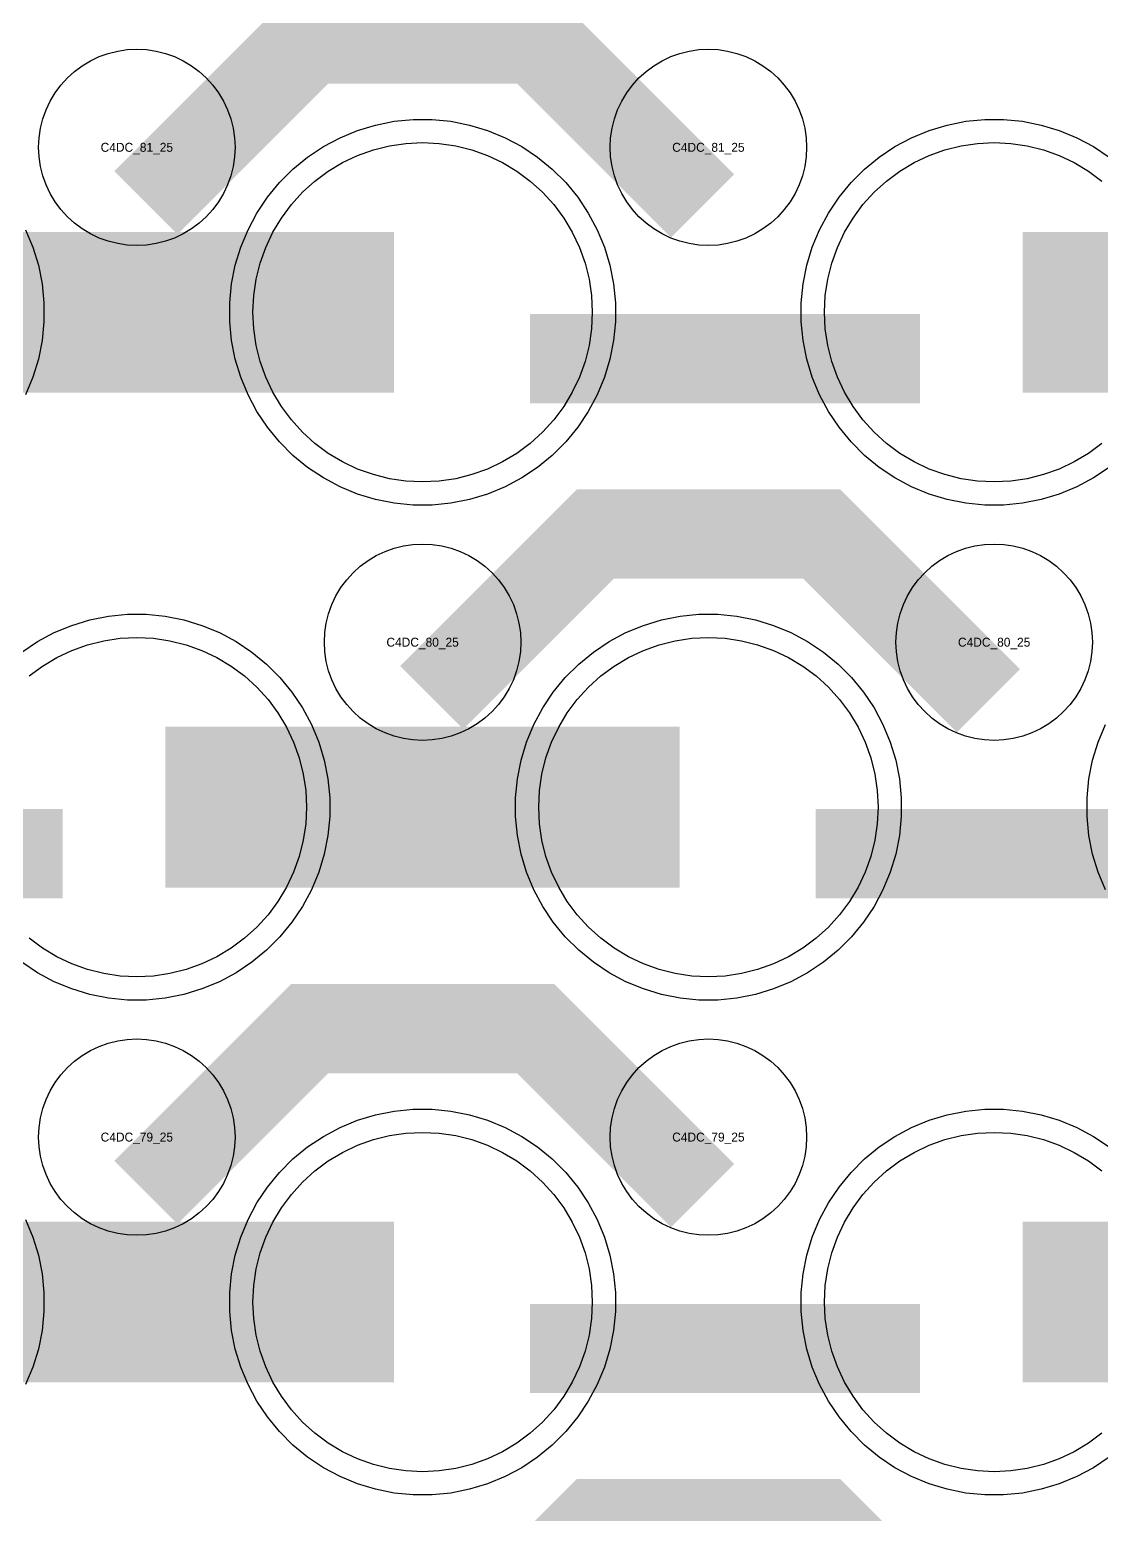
# Model space of a CAD drawing. Extents: x -11880 to 11880, y -14992 to 14992.
# Drawn here: x -4030 to -3730, y -3952.4 to -3536.8 of the extents above; entities that cross this region are included whole.
import ezdxf
from ezdxf.enums import TextEntityAlignment as Align

# ---------------------------------------------------------------- set-up
doc = ezdxf.new("R2010")
doc.units = 0
doc.header["$MEASUREMENT"] = 0
for name, color, linetype in [('GDS_775_DT_237', 138, 'CONTINUOUS'), ('RDL1_FS', 34, 'CONTINUOUS'), ('RDL_BS', 160, 'CONTINUOUS')]:
    doc.layers.add(name, color=color, linetype=linetype)

msp = doc.modelspace()

# ---------------------------------------------------------------- linework, layer by layer
at = {"layer": 'RDL1_FS'}
msp.add_lwpolyline([(-3920, -3663.384), (-3924.657, -3663.155), (-3929.268, -3662.471), (-3933.791, -3661.339), (-3938.181, -3659.767), (-3942.395, -3657.775), (-3946.395, -3655.377), (-3950.14, -3652.599), (-3953.594, -3649.469), (-3956.724, -3646.015), (-3959.502, -3642.27), (-3961.9, -3638.27), (-3963.892, -3634.056), (-3965.464, -3629.666), (-3966.596, -3625.143), (-3967.28, -3620.532), (-3967.509, -3615.875), (-3967.28, -3611.218), (-3966.596, -3606.607), (-3965.464, -3602.084), (-3963.892, -3597.694), (-3961.9, -3593.48), (-3959.502, -3589.48), (-3956.724, -3585.735), (-3953.594, -3582.281), (-3950.14, -3579.151), (-3946.395, -3576.373), (-3942.395, -3573.975), (-3938.181, -3571.983), (-3933.791, -3570.411), (-3929.268, -3569.279), (-3924.657, -3568.595), (-3920, -3568.366), (-3915.343, -3568.595), (-3910.732, -3569.279), (-3906.209, -3570.411), (-3901.819, -3571.983), (-3897.605, -3573.975), (-3893.605, -3576.373), (-3889.86, -3579.151), (-3886.406, -3582.281), (-3883.276, -3585.735), (-3880.498, -3589.48), (-3878.1, -3593.48), (-3876.108, -3597.694), (-3874.536, -3602.084), (-3873.404, -3606.607), (-3872.72, -3611.218), (-3872.491, -3615.875), (-3872.72, -3620.532), (-3873.404, -3625.143), (-3874.536, -3629.666), (-3876.108, -3634.056), (-3878.1, -3638.27), (-3880.498, -3642.27), (-3883.276, -3646.015), (-3886.406, -3649.469), (-3889.86, -3652.599), (-3893.605, -3655.377), (-3897.605, -3657.775), (-3901.819, -3659.767), (-3906.209, -3661.339), (-3910.732, -3662.471), (-3915.343, -3663.155)], close=True, dxfattribs=at)
msp.add_lwpolyline([(-3729.86, -3652.599), (-3733.605, -3655.377), (-3737.605, -3657.775), (-3741.819, -3659.767), (-3746.209, -3661.339), (-3750.732, -3662.471), (-3755.343, -3663.155), (-3760, -3663.384), (-3764.657, -3663.155), (-3769.268, -3662.471), (-3773.791, -3661.339), (-3778.181, -3659.767), (-3782.395, -3657.775), (-3786.395, -3655.377), (-3790.14, -3652.599), (-3793.594, -3649.469), (-3796.724, -3646.015), (-3799.502, -3642.27), (-3801.9, -3638.27), (-3803.892, -3634.056), (-3805.464, -3629.666), (-3806.596, -3625.143), (-3807.28, -3620.532), (-3807.509, -3615.875), (-3807.28, -3611.218), (-3806.596, -3606.607), (-3805.464, -3602.084), (-3803.892, -3597.694), (-3801.9, -3593.48), (-3799.502, -3589.48), (-3796.724, -3585.735), (-3793.594, -3582.281), (-3790.14, -3579.151), (-3786.395, -3576.373), (-3782.395, -3573.975), (-3778.181, -3571.983), (-3773.791, -3570.411), (-3769.268, -3569.279), (-3764.657, -3568.595), (-3760, -3568.366), (-3755.343, -3568.595), (-3750.732, -3569.279), (-3746.209, -3570.411), (-3741.819, -3571.983), (-3737.605, -3573.975), (-3733.605, -3576.373), (-3729.86, -3579.151)], dxfattribs=at)
for points in [[(-4071.998, -3615.875, 45, 45, 0), (-3999.998, -3615.875, 45, 45, 0)], [(-3999.998, -3615.875, 45, 45, 0), (-3927.998, -3615.875, 45, 45, 0)], [(-3751.998, -3615.875, 45, 45, 0), (-3679.998, -3615.875, 45, 45, 0)]]:
    msp.add_lwpolyline(points, format="xyseb", dxfattribs=at)
at = {"layer": 'RDL1_FS', "color": 240, "true_color": 0xed1f24}
for points in [[(-4030.14, -3717.716), (-4026.395, -3714.938), (-4022.395, -3712.54), (-4018.181, -3710.548), (-4013.791, -3708.976), (-4009.268, -3707.844), (-4004.657, -3707.16), (-4000, -3706.931), (-3995.343, -3707.16), (-3990.732, -3707.844), (-3986.209, -3708.976), (-3981.819, -3710.548), (-3977.605, -3712.54), (-3973.605, -3714.938), (-3969.86, -3717.716), (-3966.406, -3720.846), (-3963.276, -3724.3), (-3960.498, -3728.045), (-3958.1, -3732.045), (-3956.108, -3736.259), (-3954.536, -3740.649), (-3953.404, -3745.172), (-3952.72, -3749.783), (-3952.491, -3754.44), (-3952.72, -3759.097), (-3953.404, -3763.708), (-3954.536, -3768.231), (-3956.108, -3772.621), (-3958.1, -3776.835), (-3960.498, -3780.835), (-3963.276, -3784.58), (-3966.406, -3788.034), (-3969.86, -3791.164), (-3973.605, -3793.942), (-3977.605, -3796.34), (-3981.819, -3798.332), (-3986.209, -3799.904), (-3990.732, -3801.036), (-3995.343, -3801.72), (-4000, -3801.949), (-4004.657, -3801.72), (-4009.268, -3801.036), (-4013.791, -3799.904), (-4018.181, -3798.332), (-4022.395, -3796.34), (-4026.395, -3793.942), (-4030.14, -3791.164)], [(-3729.86, -3929.729), (-3733.605, -3932.507), (-3737.605, -3934.905), (-3741.819, -3936.897), (-3746.209, -3938.469), (-3750.732, -3939.601), (-3755.343, -3940.285), (-3760, -3940.514), (-3764.657, -3940.285), (-3769.268, -3939.601), (-3773.791, -3938.469), (-3778.181, -3936.897), (-3782.395, -3934.905), (-3786.395, -3932.507), (-3790.14, -3929.729), (-3793.594, -3926.599), (-3796.724, -3923.145), (-3799.502, -3919.4), (-3801.9, -3915.4), (-3803.892, -3911.186), (-3805.464, -3906.796), (-3806.596, -3902.273), (-3807.28, -3897.662), (-3807.509, -3893.005), (-3807.28, -3888.348), (-3806.596, -3883.737), (-3805.464, -3879.214), (-3803.892, -3874.824), (-3801.9, -3870.61), (-3799.502, -3866.61), (-3796.724, -3862.865), (-3793.594, -3859.411), (-3790.14, -3856.281), (-3786.395, -3853.503), (-3782.395, -3851.105), (-3778.181, -3849.113), (-3773.791, -3847.541), (-3769.268, -3846.409), (-3764.657, -3845.725), (-3760, -3845.496), (-3755.343, -3845.725), (-3750.732, -3846.409), (-3746.209, -3847.541), (-3741.819, -3849.113), (-3737.605, -3851.105), (-3733.605, -3853.503), (-3729.86, -3856.281)]]:
    msp.add_lwpolyline(points, dxfattribs=at)
for points in [[(-3840, -3801.949), (-3844.657, -3801.72), (-3849.268, -3801.036), (-3853.791, -3799.904), (-3858.181, -3798.332), (-3862.395, -3796.34), (-3866.395, -3793.942), (-3870.14, -3791.164), (-3873.594, -3788.034), (-3876.724, -3784.58), (-3879.502, -3780.835), (-3881.9, -3776.835), (-3883.892, -3772.621), (-3885.464, -3768.231), (-3886.596, -3763.708), (-3887.28, -3759.097), (-3887.509, -3754.44), (-3887.28, -3749.783), (-3886.596, -3745.172), (-3885.464, -3740.649), (-3883.892, -3736.259), (-3881.9, -3732.045), (-3879.502, -3728.045), (-3876.724, -3724.3), (-3873.594, -3720.846), (-3870.14, -3717.716), (-3866.395, -3714.938), (-3862.395, -3712.54), (-3858.181, -3710.548), (-3853.791, -3708.976), (-3849.268, -3707.844), (-3844.657, -3707.16), (-3840, -3706.931), (-3835.343, -3707.16), (-3830.732, -3707.844), (-3826.209, -3708.976), (-3821.819, -3710.548), (-3817.605, -3712.54), (-3813.605, -3714.938), (-3809.86, -3717.716), (-3806.406, -3720.846), (-3803.276, -3724.3), (-3800.498, -3728.045), (-3798.1, -3732.045), (-3796.108, -3736.259), (-3794.536, -3740.649), (-3793.404, -3745.172), (-3792.72, -3749.783), (-3792.491, -3754.44), (-3792.72, -3759.097), (-3793.404, -3763.708), (-3794.536, -3768.231), (-3796.108, -3772.621), (-3798.1, -3776.835), (-3800.498, -3780.835), (-3803.276, -3784.58), (-3806.406, -3788.034), (-3809.86, -3791.164), (-3813.605, -3793.942), (-3817.605, -3796.34), (-3821.819, -3798.332), (-3826.209, -3799.904), (-3830.732, -3801.036), (-3835.343, -3801.72)], [(-3920, -3940.514), (-3924.657, -3940.285), (-3929.268, -3939.601), (-3933.791, -3938.469), (-3938.181, -3936.897), (-3942.395, -3934.905), (-3946.395, -3932.507), (-3950.14, -3929.729), (-3953.594, -3926.599), (-3956.724, -3923.145), (-3959.502, -3919.4), (-3961.9, -3915.4), (-3963.892, -3911.186), (-3965.464, -3906.796), (-3966.596, -3902.273), (-3967.28, -3897.662), (-3967.509, -3893.005), (-3967.28, -3888.348), (-3966.596, -3883.737), (-3965.464, -3879.214), (-3963.892, -3874.824), (-3961.9, -3870.61), (-3959.502, -3866.61), (-3956.724, -3862.865), (-3953.594, -3859.411), (-3950.14, -3856.281), (-3946.395, -3853.503), (-3942.395, -3851.105), (-3938.181, -3849.113), (-3933.791, -3847.541), (-3929.268, -3846.409), (-3924.657, -3845.725), (-3920, -3845.496), (-3915.343, -3845.725), (-3910.732, -3846.409), (-3906.209, -3847.541), (-3901.819, -3849.113), (-3897.605, -3851.105), (-3893.605, -3853.503), (-3889.86, -3856.281), (-3886.406, -3859.411), (-3883.276, -3862.865), (-3880.498, -3866.61), (-3878.1, -3870.61), (-3876.108, -3874.824), (-3874.536, -3879.214), (-3873.404, -3883.737), (-3872.72, -3888.348), (-3872.491, -3893.005), (-3872.72, -3897.662), (-3873.404, -3902.273), (-3874.536, -3906.796), (-3876.108, -3911.186), (-3878.1, -3915.4), (-3880.498, -3919.4), (-3883.276, -3923.145), (-3886.406, -3926.599), (-3889.86, -3929.729), (-3893.605, -3932.507), (-3897.605, -3934.905), (-3901.819, -3936.897), (-3906.209, -3938.469), (-3910.732, -3939.601), (-3915.343, -3940.285)]]:
    msp.add_lwpolyline(points, close=True, dxfattribs=at)
for points in [[(-3991.998, -3754.44, 45, 45, 0), (-3919.998, -3754.44, 45, 45, 0)], [(-3919.998, -3754.44, 45, 45, 0), (-3847.998, -3754.44, 45, 45, 0)], [(-4071.998, -3893.005, 45, 45, 0), (-3999.998, -3893.005, 45, 45, 0)], [(-3999.998, -3893.005, 45, 45, 0), (-3927.998, -3893.005, 45, 45, 0)], [(-3751.998, -3893.005, 45, 45, 0), (-3679.998, -3893.005, 45, 45, 0)]]:
    msp.add_lwpolyline(points, format="xyseb", dxfattribs=at)
at = {"layer": 'RDL_BS'}
for points in [[(-3997.438, -3585.189, 25, 25, 0), (-3951.623, -3539.374, 25, 25, 0), (-3918.07, -3539.374, 25, 25, 0)], [(-3841.599, -3586.088, 25, 25, 0), (-3888.313, -3539.374, 25, 25, 0), (-3918.071, -3539.374, 25, 25, 0)], [(-3889.984, -3628.888, 25, 25, 0), (-3780.719, -3628.888, 25, 25, 0)], [(-3917.438, -3723.754, 25, 25, 0), (-3871.623, -3677.939, 25, 25, 0), (-3838.07, -3677.939, 25, 25, 0)], [(-3761.599, -3724.653, 25, 25, 0), (-3808.313, -3677.939, 25, 25, 0), (-3838.071, -3677.939, 25, 25, 0)], [(-3997.438, -3862.319, 25, 25, 0), (-3951.623, -3816.504, 25, 25, 0), (-3918.07, -3816.504, 25, 25, 0)], [(-3841.599, -3863.218, 25, 25, 0), (-3888.313, -3816.504, 25, 25, 0), (-3918.071, -3816.504, 25, 25, 0)], [(-3917.438, -4000.879, 25, 25, 0), (-3871.623, -3955.064, 25, 25, 0), (-3838.07, -3955.064, 25, 25, 0)], [(-3761.599, -4001.778, 25, 25, 0), (-3808.313, -3955.064, 25, 25, 0), (-3838.071, -3955.064, 25, 25, 0)]]:
    msp.add_lwpolyline(points, format="xyseb", dxfattribs=at)
for points in [[(-4000, -3597.181), (-4002.693, -3597.049), (-4005.365, -3596.653), (-4007.984, -3595.996), (-4010.519, -3595.089), (-4012.956, -3593.937), (-4015.28, -3592.544), (-4017.443, -3590.941), (-4019.442, -3589.129), (-4021.254, -3587.13), (-4022.857, -3584.967), (-4024.25, -3582.643), (-4025.402, -3580.206), (-4026.309, -3577.671), (-4026.966, -3575.052), (-4027.362, -3572.38), (-4027.494, -3569.687), (-4027.362, -3566.994), (-4026.966, -3564.322), (-4026.309, -3561.703), (-4025.402, -3559.168), (-4024.25, -3556.731), (-4022.857, -3554.407), (-4021.254, -3552.244), (-4019.442, -3550.245), (-4017.443, -3548.433), (-4015.28, -3546.83), (-4012.956, -3545.437), (-4010.519, -3544.285), (-4007.984, -3543.378), (-4005.365, -3542.721), (-4002.693, -3542.325), (-4000, -3542.193), (-3997.307, -3542.325), (-3994.635, -3542.721), (-3992.016, -3543.378), (-3989.481, -3544.285), (-3987.044, -3545.437), (-3984.72, -3546.83), (-3982.557, -3548.433), (-3980.558, -3550.245), (-3978.746, -3552.244), (-3977.143, -3554.407), (-3975.75, -3556.731), (-3974.598, -3559.168), (-3973.691, -3561.703), (-3973.034, -3564.322), (-3972.638, -3566.994), (-3972.506, -3569.687), (-3972.638, -3572.38), (-3973.034, -3575.052), (-3973.691, -3577.671), (-3974.598, -3580.206), (-3975.75, -3582.643), (-3977.143, -3584.967), (-3978.746, -3587.13), (-3980.558, -3589.129), (-3982.557, -3590.941), (-3984.72, -3592.544), (-3987.044, -3593.937), (-3989.481, -3595.089), (-3992.016, -3595.996), (-3994.635, -3596.653), (-3997.307, -3597.049)], [(-3840, -3597.181), (-3842.693, -3597.049), (-3845.365, -3596.653), (-3847.984, -3595.996), (-3850.519, -3595.089), (-3852.956, -3593.937), (-3855.28, -3592.544), (-3857.443, -3590.941), (-3859.442, -3589.129), (-3861.254, -3587.13), (-3862.857, -3584.967), (-3864.25, -3582.643), (-3865.402, -3580.206), (-3866.309, -3577.671), (-3866.966, -3575.052), (-3867.362, -3572.38), (-3867.494, -3569.687), (-3867.362, -3566.994), (-3866.966, -3564.322), (-3866.309, -3561.703), (-3865.402, -3559.168), (-3864.25, -3556.731), (-3862.857, -3554.407), (-3861.254, -3552.244), (-3859.442, -3550.245), (-3857.443, -3548.433), (-3855.28, -3546.83), (-3852.956, -3545.437), (-3850.519, -3544.285), (-3847.984, -3543.378), (-3845.365, -3542.721), (-3842.693, -3542.325), (-3840, -3542.193), (-3837.307, -3542.325), (-3834.635, -3542.721), (-3832.016, -3543.378), (-3829.481, -3544.285), (-3827.044, -3545.437), (-3824.72, -3546.83), (-3822.557, -3548.433), (-3820.558, -3550.245), (-3818.746, -3552.244), (-3817.143, -3554.407), (-3815.75, -3556.731), (-3814.598, -3559.168), (-3813.691, -3561.703), (-3813.034, -3564.322), (-3812.638, -3566.994), (-3812.506, -3569.687), (-3812.638, -3572.38), (-3813.034, -3575.052), (-3813.691, -3577.671), (-3814.598, -3580.206), (-3815.75, -3582.643), (-3817.143, -3584.967), (-3818.746, -3587.13), (-3820.558, -3589.129), (-3822.557, -3590.941), (-3824.72, -3592.544), (-3827.044, -3593.937), (-3829.481, -3595.089), (-3832.016, -3595.996), (-3834.635, -3596.653), (-3837.307, -3597.049)], [(-3922.644, -3669.875), (-3927.938, -3669.358), (-3933.165, -3668.312), (-3938.205, -3666.781), (-3943.115, -3664.75), (-3947.777, -3662.258), (-3952.191, -3659.311), (-3956.292, -3655.949), (-3960.074, -3652.167), (-3963.436, -3648.066), (-3966.383, -3643.652), (-3968.875, -3638.99), (-3970.906, -3634.08), (-3972.437, -3629.04), (-3973.483, -3623.813), (-3974, -3618.519), (-3974, -3613.231), (-3973.483, -3607.937), (-3972.437, -3602.71), (-3970.906, -3597.67), (-3968.875, -3592.76), (-3966.383, -3588.098), (-3963.436, -3583.684), (-3960.074, -3579.583), (-3956.292, -3575.801), (-3952.191, -3572.439), (-3947.777, -3569.492), (-3943.115, -3567), (-3938.205, -3564.969), (-3933.165, -3563.438), (-3927.938, -3562.392), (-3922.644, -3561.875), (-3917.356, -3561.875), (-3912.062, -3562.392), (-3906.835, -3563.438), (-3901.795, -3564.969), (-3896.885, -3567), (-3892.223, -3569.492), (-3887.809, -3572.439), (-3883.708, -3575.801), (-3879.926, -3579.583), (-3876.564, -3583.684), (-3873.617, -3588.098), (-3871.125, -3592.76), (-3869.094, -3597.67), (-3867.563, -3602.71), (-3866.517, -3607.937), (-3866, -3613.231), (-3866, -3618.519), (-3866.517, -3623.813), (-3867.563, -3629.04), (-3869.094, -3634.08), (-3871.125, -3638.99), (-3873.617, -3643.652), (-3876.564, -3648.066), (-3879.926, -3652.167), (-3883.708, -3655.949), (-3887.809, -3659.311), (-3892.223, -3662.258), (-3896.885, -3664.75), (-3901.795, -3666.781), (-3906.835, -3668.312), (-3912.062, -3669.358), (-3917.356, -3669.875)], [(-3920, -3735.746), (-3922.693, -3735.614), (-3925.365, -3735.218), (-3927.984, -3734.561), (-3930.519, -3733.654), (-3932.956, -3732.502), (-3935.28, -3731.109), (-3937.443, -3729.506), (-3939.442, -3727.694), (-3941.254, -3725.695), (-3942.857, -3723.532), (-3944.25, -3721.208), (-3945.402, -3718.771), (-3946.309, -3716.236), (-3946.966, -3713.617), (-3947.362, -3710.945), (-3947.494, -3708.252), (-3947.362, -3705.559), (-3946.966, -3702.887), (-3946.309, -3700.268), (-3945.402, -3697.733), (-3944.25, -3695.296), (-3942.857, -3692.972), (-3941.254, -3690.809), (-3939.442, -3688.81), (-3937.443, -3686.998), (-3935.28, -3685.395), (-3932.956, -3684.002), (-3930.519, -3682.85), (-3927.984, -3681.943), (-3925.365, -3681.286), (-3922.693, -3680.89), (-3920, -3680.758), (-3917.307, -3680.89), (-3914.635, -3681.286), (-3912.016, -3681.943), (-3909.481, -3682.85), (-3907.044, -3684.002), (-3904.72, -3685.395), (-3902.557, -3686.998), (-3900.558, -3688.81), (-3898.746, -3690.809), (-3897.143, -3692.972), (-3895.75, -3695.296), (-3894.598, -3697.733), (-3893.691, -3700.268), (-3893.034, -3702.887), (-3892.638, -3705.559), (-3892.506, -3708.252), (-3892.638, -3710.945), (-3893.034, -3713.617), (-3893.691, -3716.236), (-3894.598, -3718.771), (-3895.75, -3721.208), (-3897.143, -3723.532), (-3898.746, -3725.695), (-3900.558, -3727.694), (-3902.557, -3729.506), (-3904.72, -3731.109), (-3907.044, -3732.502), (-3909.481, -3733.654), (-3912.016, -3734.561), (-3914.635, -3735.218), (-3917.307, -3735.614)], [(-3760, -3735.746), (-3762.693, -3735.614), (-3765.365, -3735.218), (-3767.984, -3734.561), (-3770.519, -3733.654), (-3772.956, -3732.502), (-3775.28, -3731.109), (-3777.443, -3729.506), (-3779.442, -3727.694), (-3781.254, -3725.695), (-3782.857, -3723.532), (-3784.25, -3721.208), (-3785.402, -3718.771), (-3786.309, -3716.236), (-3786.966, -3713.617), (-3787.362, -3710.945), (-3787.494, -3708.252), (-3787.362, -3705.559), (-3786.966, -3702.887), (-3786.309, -3700.268), (-3785.402, -3697.733), (-3784.25, -3695.296), (-3782.857, -3692.972), (-3781.254, -3690.809), (-3779.442, -3688.81), (-3777.443, -3686.998), (-3775.28, -3685.395), (-3772.956, -3684.002), (-3770.519, -3682.85), (-3767.984, -3681.943), (-3765.365, -3681.286), (-3762.693, -3680.89), (-3760, -3680.758), (-3757.307, -3680.89), (-3754.635, -3681.286), (-3752.016, -3681.943), (-3749.481, -3682.85), (-3747.044, -3684.002), (-3744.72, -3685.395), (-3742.557, -3686.998), (-3740.558, -3688.81), (-3738.746, -3690.809), (-3737.143, -3692.972), (-3735.75, -3695.296), (-3734.598, -3697.733), (-3733.691, -3700.268), (-3733.034, -3702.887), (-3732.638, -3705.559), (-3732.506, -3708.252), (-3732.638, -3710.945), (-3733.034, -3713.617), (-3733.691, -3716.236), (-3734.598, -3718.771), (-3735.75, -3721.208), (-3737.143, -3723.532), (-3738.746, -3725.695), (-3740.558, -3727.694), (-3742.557, -3729.506), (-3744.72, -3731.109), (-3747.044, -3732.502), (-3749.481, -3733.654), (-3752.016, -3734.561), (-3754.635, -3735.218), (-3757.307, -3735.614)], [(-4000, -3874.311), (-4002.693, -3874.179), (-4005.365, -3873.783), (-4007.984, -3873.126), (-4010.519, -3872.219), (-4012.956, -3871.067), (-4015.28, -3869.674), (-4017.443, -3868.071), (-4019.442, -3866.259), (-4021.254, -3864.26), (-4022.857, -3862.097), (-4024.25, -3859.773), (-4025.402, -3857.336), (-4026.309, -3854.801), (-4026.966, -3852.182), (-4027.362, -3849.51), (-4027.494, -3846.817), (-4027.362, -3844.124), (-4026.966, -3841.452), (-4026.309, -3838.833), (-4025.402, -3836.298), (-4024.25, -3833.861), (-4022.857, -3831.537), (-4021.254, -3829.374), (-4019.442, -3827.375), (-4017.443, -3825.563), (-4015.28, -3823.96), (-4012.956, -3822.567), (-4010.519, -3821.415), (-4007.984, -3820.508), (-4005.365, -3819.851), (-4002.693, -3819.455), (-4000, -3819.323), (-3997.307, -3819.455), (-3994.635, -3819.851), (-3992.016, -3820.508), (-3989.481, -3821.415), (-3987.044, -3822.567), (-3984.72, -3823.96), (-3982.557, -3825.563), (-3980.558, -3827.375), (-3978.746, -3829.374), (-3977.143, -3831.537), (-3975.75, -3833.861), (-3974.598, -3836.298), (-3973.691, -3838.833), (-3973.034, -3841.452), (-3972.638, -3844.124), (-3972.506, -3846.817), (-3972.638, -3849.51), (-3973.034, -3852.182), (-3973.691, -3854.801), (-3974.598, -3857.336), (-3975.75, -3859.773), (-3977.143, -3862.097), (-3978.746, -3864.26), (-3980.558, -3866.259), (-3982.557, -3868.071), (-3984.72, -3869.674), (-3987.044, -3871.067), (-3989.481, -3872.219), (-3992.016, -3873.126), (-3994.635, -3873.783), (-3997.307, -3874.179)], [(-3840, -3874.311), (-3842.693, -3874.179), (-3845.365, -3873.783), (-3847.984, -3873.126), (-3850.519, -3872.219), (-3852.956, -3871.067), (-3855.28, -3869.674), (-3857.443, -3868.071), (-3859.442, -3866.259), (-3861.254, -3864.26), (-3862.857, -3862.097), (-3864.25, -3859.773), (-3865.402, -3857.336), (-3866.309, -3854.801), (-3866.966, -3852.182), (-3867.362, -3849.51), (-3867.494, -3846.817), (-3867.362, -3844.124), (-3866.966, -3841.452), (-3866.309, -3838.833), (-3865.402, -3836.298), (-3864.25, -3833.861), (-3862.857, -3831.537), (-3861.254, -3829.374), (-3859.442, -3827.375), (-3857.443, -3825.563), (-3855.28, -3823.96), (-3852.956, -3822.567), (-3850.519, -3821.415), (-3847.984, -3820.508), (-3845.365, -3819.851), (-3842.693, -3819.455), (-3840, -3819.323), (-3837.307, -3819.455), (-3834.635, -3819.851), (-3832.016, -3820.508), (-3829.481, -3821.415), (-3827.044, -3822.567), (-3824.72, -3823.96), (-3822.557, -3825.563), (-3820.558, -3827.375), (-3818.746, -3829.374), (-3817.143, -3831.537), (-3815.75, -3833.861), (-3814.598, -3836.298), (-3813.691, -3838.833), (-3813.034, -3841.452), (-3812.638, -3844.124), (-3812.506, -3846.817), (-3812.638, -3849.51), (-3813.034, -3852.182), (-3813.691, -3854.801), (-3814.598, -3857.336), (-3815.75, -3859.773), (-3817.143, -3862.097), (-3818.746, -3864.26), (-3820.558, -3866.259), (-3822.557, -3868.071), (-3824.72, -3869.674), (-3827.044, -3871.067), (-3829.481, -3872.219), (-3832.016, -3873.126), (-3834.635, -3873.783), (-3837.307, -3874.179)]]:
    msp.add_lwpolyline(points, close=True, dxfattribs=at)
for points in [[(-3727.809, -3659.311), (-3732.223, -3662.258), (-3736.885, -3664.75), (-3741.795, -3666.781), (-3746.835, -3668.312), (-3752.062, -3669.358), (-3757.356, -3669.875), (-3762.644, -3669.875), (-3767.938, -3669.358), (-3773.165, -3668.312), (-3778.205, -3666.781), (-3783.115, -3664.75), (-3787.777, -3662.258), (-3792.191, -3659.311), (-3796.292, -3655.949), (-3800.074, -3652.167), (-3803.436, -3648.066), (-3806.383, -3643.652), (-3808.875, -3638.99), (-3810.906, -3634.08), (-3812.437, -3629.04), (-3813.483, -3623.813), (-3814, -3618.519), (-3814, -3613.231), (-3813.483, -3607.937), (-3812.437, -3602.71), (-3810.906, -3597.67), (-3808.875, -3592.76), (-3806.383, -3588.098), (-3803.436, -3583.684), (-3800.074, -3579.583), (-3796.292, -3575.801), (-3792.191, -3572.439), (-3787.777, -3569.492), (-3783.115, -3567), (-3778.205, -3564.969), (-3773.165, -3563.438), (-3767.938, -3562.392), (-3762.644, -3561.875), (-3757.356, -3561.875), (-3752.062, -3562.392), (-3746.835, -3563.438), (-3741.795, -3564.969), (-3736.885, -3567), (-3732.223, -3569.492), (-3727.809, -3572.439)], [(-4031.125, -3592.76), (-4029.094, -3597.67), (-4027.563, -3602.71), (-4026.517, -3607.937), (-4026, -3613.231), (-4026, -3618.519), (-4026.517, -3623.813), (-4027.563, -3629.04), (-4029.094, -3634.08), (-4031.125, -3638.99)]]:
    msp.add_lwpolyline(points, dxfattribs=at)
at = {"layer": 'RDL_BS', "color": 240, "true_color": 0xed1f24}
for points in [[(-4032.191, -3711.004), (-4027.777, -3708.057), (-4023.115, -3705.565), (-4018.205, -3703.534), (-4013.165, -3702.003), (-4007.938, -3700.957), (-4002.644, -3700.44), (-3997.356, -3700.44), (-3992.062, -3700.957), (-3986.835, -3702.003), (-3981.795, -3703.534), (-3976.885, -3705.565), (-3972.223, -3708.057), (-3967.809, -3711.004), (-3963.708, -3714.366), (-3959.926, -3718.148), (-3956.564, -3722.249), (-3953.617, -3726.663), (-3951.125, -3731.325), (-3949.094, -3736.235), (-3947.563, -3741.275), (-3946.517, -3746.502), (-3946, -3751.796), (-3946, -3757.084), (-3946.517, -3762.378), (-3947.563, -3767.605), (-3949.094, -3772.645), (-3951.125, -3777.555), (-3953.617, -3782.217), (-3956.564, -3786.631), (-3959.926, -3790.732), (-3963.708, -3794.514), (-3967.809, -3797.876), (-3972.223, -3800.823), (-3976.885, -3803.315), (-3981.795, -3805.346), (-3986.835, -3806.877), (-3992.062, -3807.923), (-3997.356, -3808.44), (-4002.644, -3808.44), (-4007.938, -3807.923), (-4013.165, -3806.877), (-4018.205, -3805.346), (-4023.115, -3803.315), (-4027.777, -3800.823), (-4032.191, -3797.876)], [(-3728.875, -3777.555), (-3730.906, -3772.645), (-3732.437, -3767.605), (-3733.483, -3762.378), (-3734, -3757.084), (-3734, -3751.796), (-3733.483, -3746.502), (-3732.437, -3741.275), (-3730.906, -3736.235), (-3728.875, -3731.325)], [(-3727.809, -3936.441), (-3732.223, -3939.388), (-3736.885, -3941.88), (-3741.795, -3943.911), (-3746.835, -3945.442), (-3752.062, -3946.488), (-3757.356, -3947.005), (-3762.644, -3947.005), (-3767.938, -3946.488), (-3773.165, -3945.442), (-3778.205, -3943.911), (-3783.115, -3941.88), (-3787.777, -3939.388), (-3792.191, -3936.441), (-3796.292, -3933.079), (-3800.074, -3929.297), (-3803.436, -3925.196), (-3806.383, -3920.782), (-3808.875, -3916.12), (-3810.906, -3911.21), (-3812.437, -3906.17), (-3813.483, -3900.943), (-3814, -3895.649), (-3814, -3890.361), (-3813.483, -3885.067), (-3812.437, -3879.84), (-3810.906, -3874.8), (-3808.875, -3869.89), (-3806.383, -3865.228), (-3803.436, -3860.814), (-3800.074, -3856.713), (-3796.292, -3852.931), (-3792.191, -3849.569), (-3787.777, -3846.622), (-3783.115, -3844.13), (-3778.205, -3842.099), (-3773.165, -3840.568), (-3767.938, -3839.522), (-3762.644, -3839.005), (-3757.356, -3839.005), (-3752.062, -3839.522), (-3746.835, -3840.568), (-3741.795, -3842.099), (-3736.885, -3844.13), (-3732.223, -3846.622), (-3727.809, -3849.569)], [(-4031.125, -3869.89), (-4029.094, -3874.8), (-4027.563, -3879.84), (-4026.517, -3885.067), (-4026, -3890.361), (-4026, -3895.649), (-4026.517, -3900.943), (-4027.563, -3906.17), (-4029.094, -3911.21), (-4031.125, -3916.12)]]:
    msp.add_lwpolyline(points, dxfattribs=at)
for points in [[(-3842.644, -3808.44), (-3847.938, -3807.923), (-3853.165, -3806.877), (-3858.205, -3805.346), (-3863.115, -3803.315), (-3867.777, -3800.823), (-3872.191, -3797.876), (-3876.292, -3794.514), (-3880.074, -3790.732), (-3883.436, -3786.631), (-3886.383, -3782.217), (-3888.875, -3777.555), (-3890.906, -3772.645), (-3892.437, -3767.605), (-3893.483, -3762.378), (-3894, -3757.084), (-3894, -3751.796), (-3893.483, -3746.502), (-3892.437, -3741.275), (-3890.906, -3736.235), (-3888.875, -3731.325), (-3886.383, -3726.663), (-3883.436, -3722.249), (-3880.074, -3718.148), (-3876.292, -3714.366), (-3872.191, -3711.004), (-3867.777, -3708.057), (-3863.115, -3705.565), (-3858.205, -3703.534), (-3853.165, -3702.003), (-3847.938, -3700.957), (-3842.644, -3700.44), (-3837.356, -3700.44), (-3832.062, -3700.957), (-3826.835, -3702.003), (-3821.795, -3703.534), (-3816.885, -3705.565), (-3812.223, -3708.057), (-3807.809, -3711.004), (-3803.708, -3714.366), (-3799.926, -3718.148), (-3796.564, -3722.249), (-3793.617, -3726.663), (-3791.125, -3731.325), (-3789.094, -3736.235), (-3787.563, -3741.275), (-3786.517, -3746.502), (-3786, -3751.796), (-3786, -3757.084), (-3786.517, -3762.378), (-3787.563, -3767.605), (-3789.094, -3772.645), (-3791.125, -3777.555), (-3793.617, -3782.217), (-3796.564, -3786.631), (-3799.926, -3790.732), (-3803.708, -3794.514), (-3807.809, -3797.876), (-3812.223, -3800.823), (-3816.885, -3803.315), (-3821.795, -3805.346), (-3826.835, -3806.877), (-3832.062, -3807.923), (-3837.356, -3808.44)], [(-3922.644, -3947.005), (-3927.938, -3946.488), (-3933.165, -3945.442), (-3938.205, -3943.911), (-3943.115, -3941.88), (-3947.777, -3939.388), (-3952.191, -3936.441), (-3956.292, -3933.079), (-3960.074, -3929.297), (-3963.436, -3925.196), (-3966.383, -3920.782), (-3968.875, -3916.12), (-3970.906, -3911.21), (-3972.437, -3906.17), (-3973.483, -3900.943), (-3974, -3895.649), (-3974, -3890.361), (-3973.483, -3885.067), (-3972.437, -3879.84), (-3970.906, -3874.8), (-3968.875, -3869.89), (-3966.383, -3865.228), (-3963.436, -3860.814), (-3960.074, -3856.713), (-3956.292, -3852.931), (-3952.191, -3849.569), (-3947.777, -3846.622), (-3943.115, -3844.13), (-3938.205, -3842.099), (-3933.165, -3840.568), (-3927.938, -3839.522), (-3922.644, -3839.005), (-3917.356, -3839.005), (-3912.062, -3839.522), (-3906.835, -3840.568), (-3901.795, -3842.099), (-3896.885, -3844.13), (-3892.223, -3846.622), (-3887.809, -3849.569), (-3883.708, -3852.931), (-3879.926, -3856.713), (-3876.564, -3860.814), (-3873.617, -3865.228), (-3871.125, -3869.89), (-3869.094, -3874.8), (-3867.563, -3879.84), (-3866.517, -3885.067), (-3866, -3890.361), (-3866, -3895.649), (-3866.517, -3900.943), (-3867.563, -3906.17), (-3869.094, -3911.21), (-3871.125, -3916.12), (-3873.617, -3920.782), (-3876.564, -3925.196), (-3879.926, -3929.297), (-3883.708, -3933.079), (-3887.809, -3936.441), (-3892.223, -3939.388), (-3896.885, -3941.88), (-3901.795, -3943.911), (-3906.835, -3945.442), (-3912.062, -3946.488), (-3917.356, -3947.005)]]:
    msp.add_lwpolyline(points, close=True, dxfattribs=at)
for points in [[(-4129.984, -3767.453, 25, 25, 0), (-4020.719, -3767.453, 25, 25, 0)], [(-3809.984, -3767.453, 25, 25, 0), (-3700.719, -3767.453, 25, 25, 0)], [(-3889.984, -3906.018, 25, 25, 0), (-3780.719, -3906.018, 25, 25, 0)]]:
    msp.add_lwpolyline(points, format="xyseb", dxfattribs=at)

# ---------------------------------------------------------------- texts
at = {"layer": 'GDS_775_DT_237'}
for s, p in [('C4DC_81_25', (-4000, -3569.687)), ('C4DC_81_25', (-4000, -3569.687)), ('C4DC_81_25', (-3840, -3569.687)), ('C4DC_81_25', (-3840, -3569.687)), ('C4DC_80_25', (-3920, -3708.252)), ('C4DC_80_25', (-3920, -3708.252)), ('C4DC_80_25', (-3760, -3708.252)), ('C4DC_80_25', (-3760, -3708.252)), ('C4DC_79_25', (-4000, -3846.817)), ('C4DC_79_25', (-4000, -3846.817)), ('C4DC_79_25', (-3840, -3846.817)), ('C4DC_79_25', (-3840, -3846.817))]:
    msp.add_text(s, height=2.5, dxfattribs=at).set_placement(p, align=Align.MIDDLE_CENTER)

doc.saveas('drawing.dxf')
